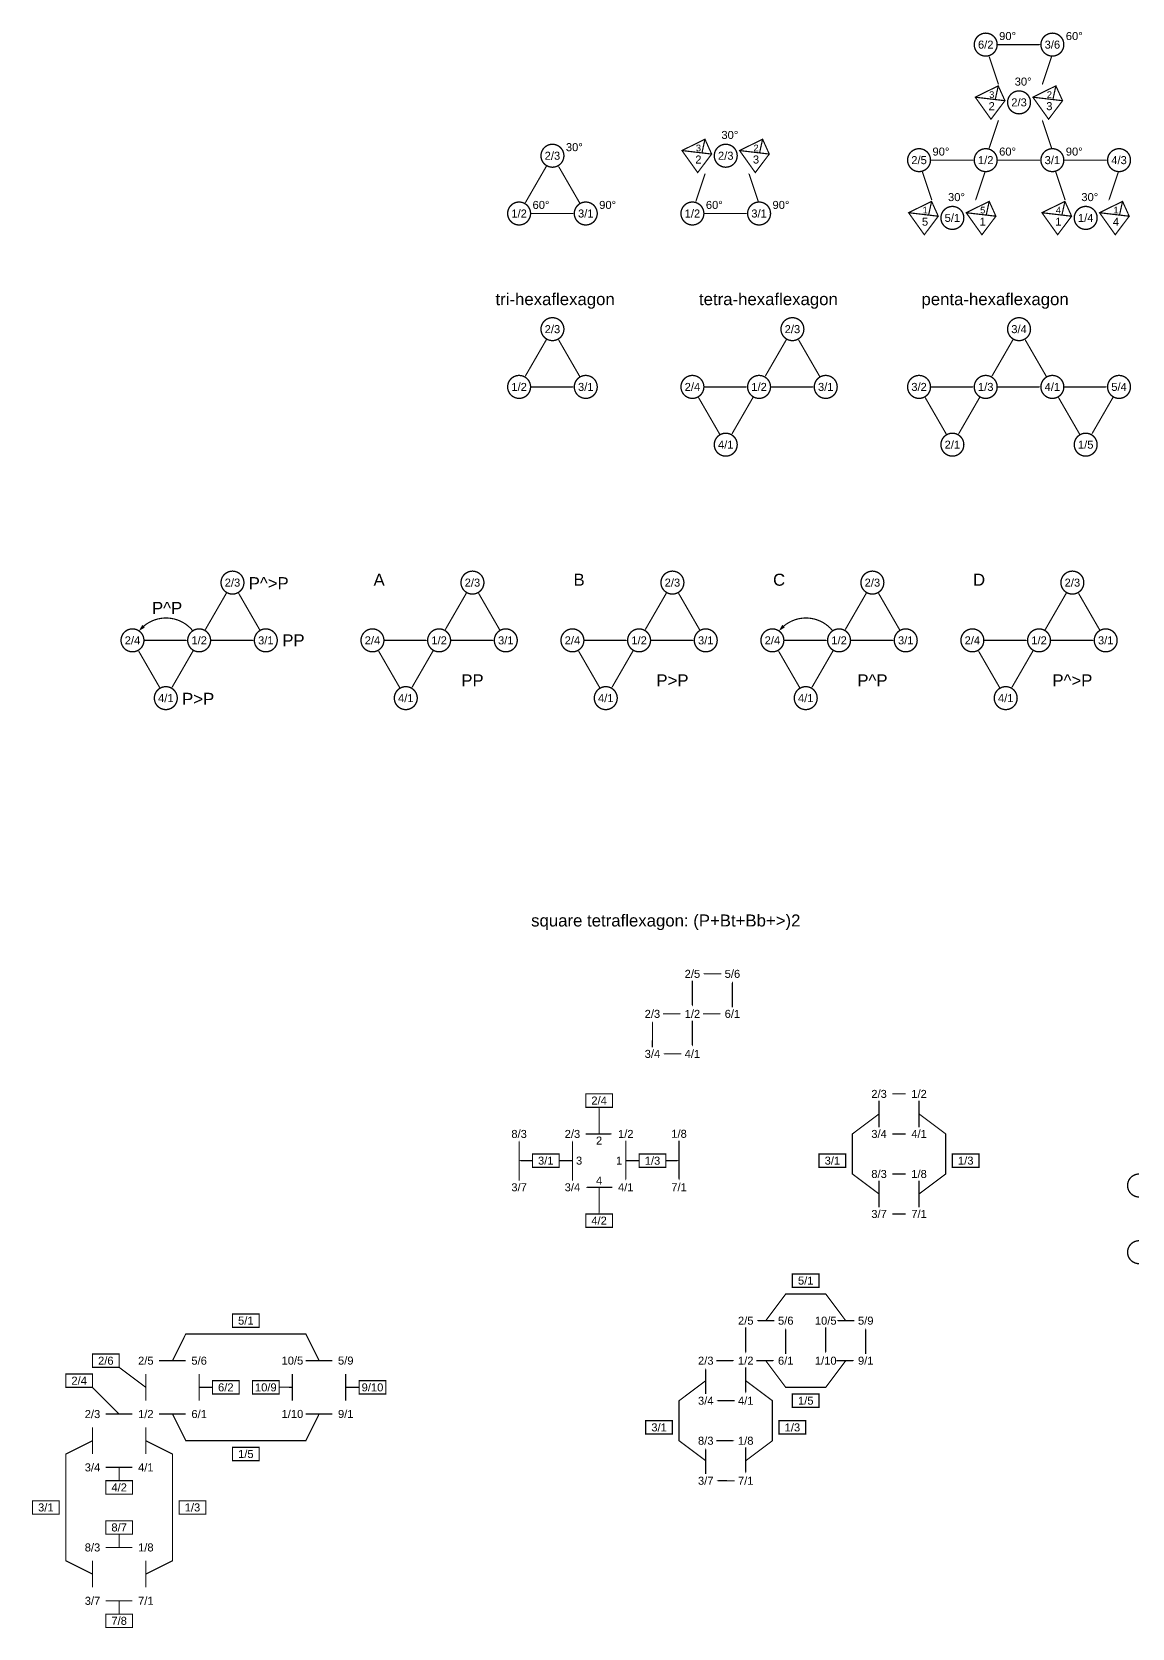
# Model space of a CAD drawing. Header units: inches. Extents: x -28 to 119, y -31 to 35.
# Drawn here: x -27.8 to 13.5, y -26 to 33.8 of the extents above; entities that cross this region are included whole.
import ezdxf
from ezdxf.enums import TextEntityAlignment as Align

# ---------------------------------------------------------------- set-up
doc = ezdxf.new("R2010")
doc.units = ezdxf.units.IN
doc.header["$LTSCALE"] = 0.5
doc.header["$MEASUREMENT"] = 0
doc.linetypes.add('DASHED', pattern=[0.75, 0.5, -0.25])
for name, color, linetype in [('fade', 253, 'Continuous'), ('flex box', 132, 'DASHED'), ('flex pinch', 7, 'Continuous'), ('states', 7, 'Continuous'), ('valley', 143, 'DASHED')]:
    doc.layers.add(name, color=color, linetype=linetype)
doc.styles.add('Arial', font='ARIAL.TTF')

msp = doc.modelspace()

# ---------------------------------------------------------------- linework, layer by layer
at = {"const_width": 0.050116}
for points in [[(8, 33.759809, 1), (8, 32.900445, 1)], [(10.5, 33.759809, 1), (10.5, 32.900445, 1)], [(9.25, 31.594746, 1), (9.25, 30.735382, 1)], [(-8.25, 29.594746, 1), (-8.25, 28.735382, 1)], [(-1.75, 29.594746, 1), (-1.75, 28.735382, 1)], [(5.5, 29.429682, 1), (5.5, 28.570318, 1)], [(8, 29.429682, 1), (8, 28.570318, 1)], [(10.5, 29.429682, 1), (10.5, 28.570318, 1)], [(13, 29.429682, 1), (13, 28.570318, 1)], [(-9.5, 27.429682, 1), (-9.5, 26.570318, 1)], [(-7, 27.429682, 1), (-7, 26.570318, 1)], [(-3, 27.429682, 1), (-3, 26.570318, 1)], [(-0.5, 27.429682, 1), (-0.5, 26.570318, 1)], [(6.75, 27.264618, 1), (6.75, 26.405254, 1)], [(11.75, 27.264618, 1), (11.75, 26.405254, 1)], [(-8.25, 23.094746, 1), (-8.25, 22.235382, 1)], [(0.75, 23.094746, 1), (0.75, 22.235382, 1)], [(9.25, 23.094746, 1), (9.25, 22.235382, 1)], [(-9.5, 20.929682, 1), (-9.5, 20.070318, 1)], [(-7, 20.929682, 1), (-7, 20.070318, 1)], [(-3, 20.929682, 1), (-3, 20.070318, 1)], [(-0.5, 20.929682, 1), (-0.5, 20.070318, 1)], [(2, 20.929682, 1), (2, 20.070318, 1)], [(5.5, 20.929682, 1), (5.5, 20.070318, 1)], [(8, 20.929682, 1), (8, 20.070318, 1)], [(10.5, 20.929682, 1), (10.5, 20.070318, 1)], [(13, 20.929682, 1), (13, 20.070318, 1)], [(-1.75, 18.764618, 1), (-1.75, 17.905254, 1)], [(6.75, 18.764618, 1), (6.75, 17.905254, 1)], [(11.75, 18.764618, 1), (11.75, 17.905254, 1)], [(-20.25, 13.594746, 1), (-20.25, 12.735382, 1)], [(11.25, 13.594746, 1), (11.25, 12.735382, 1)], [(-24, 11.429682, 1), (-24, 10.570318, 1)], [(-21.5, 11.429682, 1), (-21.5, 10.570318, 1)], [(-19, 11.429682, 1), (-19, 10.570318, 1)], [(-15, 11.429682, 1), (-15, 10.570318, 1)], [(-12.5, 11.429682, 1), (-12.5, 10.570318, 1)], [(-10, 11.429682, 1), (-10, 10.570318, 1)], [(-7.5, 11.429682, 1), (-7.5, 10.570318, 1)], [(-5, 11.429682, 1), (-5, 10.570318, 1)], [(0, 11.429682, 1), (0, 10.570318, 1)], [(2.5, 11.429682, 1), (2.5, 10.570318, 1)], [(7.5, 11.429682, 1), (7.5, 10.570318, 1)], [(10, 11.429682, 1), (10, 10.570318, 1)], [(-22.75, 9.264618, 1), (-22.75, 8.405254, 1)], [(-6.25, 9.264618, 1), (-6.25, 8.405254, 1)], [(13.749818, -9.003331, 1), (13.749818, -9.862695, 1)], [(13.750147, -11.503331, 1), (13.750147, -12.362695, 1)]]:
    msp.add_lwpolyline(points, format="xyb", close=True, dxfattribs=at)
at = {"const_width": 0.0441}
for points in [[(7.607829, 31.359291), (8.197258, 30.534028), (8.721195, 31.228306), (8.470142, 31.784989)], [(9.769069, 31.359291), (10.358498, 30.534028), (10.882435, 31.228306), (10.631382, 31.784989)], [(-3.392171, 29.359291), (-2.802742, 28.534028), (-2.278805, 29.228306), (-2.529858, 29.784989)], [(-1.230931, 29.359291), (-0.641502, 28.534028), (-0.117565, 29.228306), (-0.368618, 29.784989)], [(5.107829, 27.029164), (5.697258, 26.203901), (6.221195, 26.898179), (5.970142, 27.454862)], [(7.269069, 27.029164), (7.858498, 26.203901), (8.382435, 26.898179), (8.131382, 27.454862)], [(10.107829, 27.029164), (10.697258, 26.203901), (11.221195, 26.898179), (10.970142, 27.454862)], [(12.269069, 27.029164), (12.858498, 26.203901), (13.382435, 26.898179), (13.131382, 27.454862)], [(-7, -6), (-6, -6), (-6, -6.5), (-7, -6.5)], [(-9, -8.25), (-8, -8.25), (-8, -8.75), (-9, -8.75)], [(-4.998196, -8.253964), (-3.998196, -8.253964), (-3.998196, -8.753964), (-4.998196, -8.753964)], [(1.75, -8.25), (2.75, -8.25), (2.75, -8.75), (1.75, -8.75)], [(6.75, -8.25), (7.75, -8.25), (7.75, -8.75), (6.75, -8.75)], [(-7, -10.5), (-6, -10.5), (-6, -11), (-7, -11)], [(0.75054, -12.748017), (1.75054, -12.748017), (1.75054, -13.248017), (0.75054, -13.248017)], [(-20.24946, -14.248017), (-19.24946, -14.248017), (-19.24946, -14.748017), (-20.24946, -14.748017)], [(-25.5, -15.75), (-24.5, -15.75), (-24.5, -16.25), (-25.5, -16.25)], [(-26.5, -16.5), (-25.5, -16.5), (-25.5, -17), (-26.5, -17)], [(-21, -16.75), (-20, -16.75), (-20, -17.25), (-21, -17.25)], [(-19.5, -16.75), (-18.5, -16.75), (-18.5, -17.25), (-19.5, -17.25)], [(-15.5, -16.75), (-14.5, -16.75), (-14.5, -17.25), (-15.5, -17.25)], [(0.75054, -17.248017), (1.75054, -17.248017), (1.75054, -17.748017), (0.75054, -17.748017)], [(-4.75, -18.25), (-3.75, -18.25), (-3.75, -18.75), (-4.75, -18.75)], [(0.25, -18.25), (1.25, -18.25), (1.25, -18.75), (0.25, -18.75)], [(-20.24946, -19.248017), (-19.24946, -19.248017), (-19.24946, -19.748017), (-20.24946, -19.748017)], [(-25, -20.5), (-24, -20.5), (-24, -21), (-25, -21)], [(-27.75, -21.25), (-26.75, -21.25), (-26.75, -21.75), (-27.75, -21.75)], [(-22.25, -21.25), (-21.25, -21.25), (-21.25, -21.75), (-22.25, -21.75)], [(-25, -22), (-24, -22), (-24, -22.5), (-25, -22.5)], [(-25, -25.5), (-24, -25.5), (-24, -26), (-25, -26)]]:
    msp.add_lwpolyline(points, close=True, dxfattribs=at)
for points in [[(7.607829, 31.359291), (8.721195, 31.228306)], [(9.769069, 31.359291), (10.882435, 31.228306)], [(-3.392171, 29.359291), (-2.278805, 29.228306)], [(-1.230931, 29.359291), (-0.117565, 29.228306)], [(5.107829, 27.029164), (6.221195, 26.898179)], [(7.269069, 27.029164), (8.382435, 26.898179)], [(10.107829, 27.029164), (11.221195, 26.898179)], [(12.269069, 27.029164), (13.382435, 26.898179)]]:
    msp.add_lwpolyline(points, dxfattribs=at)
at = {"layer": 'fade', "const_width": 0.050116}
for points in [[(-11.25, 13.594746, 1), (-11.25, 12.735382, 1)], [(-3.75, 13.594746, 1), (-3.75, 12.735382, 1)], [(3.75, 13.594746, 1), (3.75, 12.735382, 1)], [(-2.5, 11.429682, 1), (-2.5, 10.570318, 1)], [(5, 11.429682, 1), (5, 10.570318, 1)], [(12.5, 11.429682, 1), (12.5, 10.570318, 1)], [(-13.75, 9.264618, 1), (-13.75, 8.405254, 1)], [(1.25, 9.264618, 1), (1.25, 8.405254, 1)], [(8.75, 9.264618, 1), (8.75, 8.405254, 1)]]:
    msp.add_lwpolyline(points, format="xyb", close=True, dxfattribs=at)
at = {"layer": 'fade'}
for points in [[(-20.035159, 12.792948, 0, 0.2, 0), (-19.885159, 12.53314, 0.0441, 0.0441, 0), (-19.214841, 11.372116, 0.04413, 0.04413, 0)], [(-12.285159, 11.372116, 0, 0.2, 0), (-12.135159, 11.631923, 0.0441, 0.0441, 0), (-11.464841, 12.792948, 0.04413, 0.04413, 0)], [(-11.035159, 12.792948, 0, 0.2, 0), (-10.885159, 12.53314, 0.0441, 0.0441, 0), (-10.214841, 11.372116, 0.04413, 0.04413, 0)], [(-4.785159, 11.372116, 0, 0.2, 0), (-4.635159, 11.631923, 0.0441, 0.0441, 0), (-3.964841, 12.792948, 0.04413, 0.04413, 0)], [(-3.535159, 12.792948, 0, 0.2, 0), (-3.385159, 12.53314, 0.0441, 0.0441, 0), (-2.714841, 11.372116, 0.04413, 0.04413, 0)], [(2.714841, 11.372116, 0, 0.2, 0), (2.864841, 11.631923, 0.0441, 0.0441, 0), (3.535159, 12.792948, 0.04413, 0.04413, 0)], [(3.964841, 12.792948, 0, 0.2, 0), (4.114841, 12.53314, 0.0441, 0.0441, 0), (4.785159, 11.372116, 0.04413, 0.04413, 0)], [(10.214841, 11.372116, 0, 0.2, 0), (10.364841, 11.631923, 0.0441, 0.0441, 0), (11.035159, 12.792948, 0.04413, 0.04413, 0)], [(11.464841, 12.792948, 0, 0.2, 0), (11.614841, 12.53314, 0.0441, 0.0441, 0), (12.285159, 11.372116, 0.04413, 0.04413, 0)], [(-2.929682, 11, 0, 0.2, 0), (-3.229682, 11, 0.0441, 0.0441, 0), (-4.570318, 11, 0.04413, 0.04413, 0)], [(4.570318, 11, 0, 0.2, 0), (4.270318, 11, 0.0441, 0.0441, 0), (2.929682, 11, 0.04413, 0.04413, 0)], [(12.070318, 11, 0, 0.2, 0), (11.770318, 11, 0.0441, 0.0441, 0), (10.429682, 11, 0.04413, 0.04413, 0)], [(-23.785159, 10.627884, 0, 0.2, 0), (-23.635159, 10.368077, 0.0441, 0.0441, 0), (-22.964841, 9.207052, 0.04413, 0.04413, 0)], [(-14.785159, 10.627884, 0, 0.2, 0), (-14.635159, 10.368077, 0.0441, 0.0441, 0), (-13.964841, 9.207052, 0.04413, 0.04413, 0)], [(-13.535159, 9.207052, 0, 0.2, 0), (-13.385159, 9.46686, 0.0441, 0.0441, 0), (-12.714841, 10.627884, 0.04413, 0.04413, 0)], [(-7.285159, 10.627884, 0, 0.2, 0), (-7.135159, 10.368077, 0.0441, 0.0441, 0), (-6.464841, 9.207052, 0.04413, 0.04413, 0)], [(0.214841, 10.627884, 0, 0.2, 0), (0.364841, 10.368077, 0.0441, 0.0441, 0), (1.035159, 9.207052, 0.04413, 0.04413, 0)], [(1.464841, 9.207052, 0, 0.2, 0), (1.614841, 9.46686, 0.0441, 0.0441, 0), (2.285159, 10.627884, 0.04413, 0.04413, 0)], [(7.714841, 10.627884, 0, 0.2, 0), (7.864841, 10.368077, 0.0441, 0.0441, 0), (8.535159, 9.207052, 0.04413, 0.04413, 0)], [(8.964841, 9.207052, 0, 0.2, 0), (9.114841, 9.46686, 0.0441, 0.0441, 0), (9.785159, 10.627884, 0.04413, 0.04413, 0)]]:
    msp.add_lwpolyline(points, format="xyseb", dxfattribs=at)
at = {"layer": 'flex box'}
for points in [[(-6.5, -6.5, 0, 0.2, 0), (-6.5, -6.8, 0.0441, 0.0441, 0), (-6.5, -7.5, 0.04413, 0.04413, 0)], [(-9.5, -8.5, 0, 0.2, 0), (-9.2, -8.5, 0.0441, 0.0441, 0), (-9, -8.5, 0.04413, 0.04413, 0)], [(-3.5, -8.5, 0, 0.2, 0), (-3.8, -8.5, 0.0441, 0.0441, 0), (-4, -8.5, 0.04413, 0.04413, 0)], [(-6.5, -10.5, 0, 0.2, 0), (-6.5, -10.2, 0.0441, 0.0441, 0), (-6.5, -9.5, 0.04413, 0.04413, 0)]]:
    msp.add_lwpolyline(points, format="xyseb", dxfattribs=at)
for points, const_width in [([(4, -6.75), (3, -7.5), (3, -9), (4, -9.75)], 0.0441), ([(5.5, -6.75), (6.5, -7.5), (6.5, -9), (5.5, -9.75)], 0.0441), ([(-8, -8.5), (-7.499098, -8.501982)], 0.04413), ([(-5.5, -8.5), (-4.9982, -8.5)], 0.04413), ([(-0.25, -14.5), (0.5, -13.5), (2, -13.5), (2.75, -14.5)], 0.0441), ([(-22.501442, -16.000001), (-22.002163, -14.99964), (-17.502524, -14.996397), (-17.001804, -15.996036)], 0.0441), ([(-0.25, -16), (0.5, -17), (2, -17), (2.75, -16)], 0.0441), ([(-24.5, -16.25), (-23.5, -17)], 0.04413), ([(-2.5, -16.75), (-3.5, -17.5), (-3.5, -19), (-2.5, -19.75)], 0.0441), ([(-1, -16.75), (0, -17.5), (0, -19), (-1, -19.75)], 0.0441), ([(-25.5, -17), (-24.5, -18)], 0.04413), ([(-21.501804, -16.996036), (-21, -17)], 0.04413), ([(-18.503607, -16.992072), (-18.001804, -16.996036)], 0.04413), ([(-16.001804, -16.996036), (-15.5, -17)], 0.04413), ([(-22.5, -18), (-21.999279, -18.999639), (-17.499641, -18.996396), (-17.000362, -17.996035)], 0.0441), ([(-25.5, -19), (-26.5, -19.5), (-26.5, -23.5), (-25.5, -24)], 0.0441), ([(-23.5, -19), (-22.5, -19.5), (-22.5, -23.5), (-23.5, -24)], 0.0441), ([(-24.500361, -20), (-24.5, -20.5)], 0.04413), ([(-24.5, -22.5), (-24.499639, -23)], 0.04413), ([(-24.500361, -25), (-24.5, -25.5)], 0.04413)]:
    msp.add_lwpolyline(points, dxfattribs=dict(at, const_width=const_width))
at = {"layer": 'flex pinch'}
for points in [[(8.116477, 32.9193, 0, 0.2, 0), (8.211345, 32.634695, 0.0441, 0.0441, 0), (8.477177, 31.837198, 0.04413, 0.04413, 0)], [(10.070318, 33.330127, 0, 0.2, 0), (9.770318, 33.330127, 0.0441, 0.0441, 0), (8.429682, 33.330127, 0.04413, 0.04413, 0)], [(10.115746, 31.815063, 0, 0.2, 0), (10.210615, 32.099668, 0.0441, 0.0441, 0), (10.476447, 32.897165, 0.04413, 0.04413, 0)], [(8.116477, 29.410828, 0, 0.2, 0), (8.211345, 29.695433, 0.0441, 0.0441, 0), (8.477177, 30.49293, 0.04413, 0.04413, 0)], [(10.115746, 30.515065, 0, 0.2, 0), (10.210615, 30.23046, 0.0441, 0.0441, 0), (10.476447, 29.432963, 0.04413, 0.04413, 0)], [(-9.285159, 27.372116, 0, 0.2, 0), (-9.135159, 27.631923, 0.0441, 0.0441, 0), (-8.464841, 28.792948, 0.04413, 0.04413, 0)], [(-8.035159, 28.792948, 0, 0.2, 0), (-7.885159, 28.53314, 0.0441, 0.0441, 0), (-7.214841, 27.372116, 0.04413, 0.04413, 0)], [(7.570318, 29, 0, 0.2, 0), (7.270318, 29, 0.0441, 0.0441, 0), (5.929682, 29, 0.04413, 0.04413, 0)], [(10.070318, 29, 0, 0.2, 0), (9.770318, 29, 0.0441, 0.0441, 0), (8.429682, 29, 0.04413, 0.04413, 0)], [(12.570318, 29, 0, 0.2, 0), (12.270318, 29, 0.0441, 0.0441, 0), (10.929682, 29, 0.04413, 0.04413, 0)], [(-2.883523, 27.410828, 0, 0.2, 0), (-2.788655, 27.695433, 0.0441, 0.0441, 0), (-2.522823, 28.49293, 0.04413, 0.04413, 0)], [(-0.884254, 28.515065, 0, 0.2, 0), (-0.789385, 28.23046, 0.0441, 0.0441, 0), (-0.523553, 27.432963, 0.04413, 0.04413, 0)], [(5.616477, 28.589173, 0, 0.2, 0), (5.711345, 28.304568, 0.0441, 0.0441, 0), (5.977177, 27.507071, 0.04413, 0.04413, 0)], [(7.615746, 27.484936, 0, 0.2, 0), (7.710615, 27.769541, 0.0441, 0.0441, 0), (7.976447, 28.567038, 0.04413, 0.04413, 0)], [(10.616477, 28.589173, 0, 0.2, 0), (10.711345, 28.304568, 0.0441, 0.0441, 0), (10.977177, 27.507071, 0.04413, 0.04413, 0)], [(12.615746, 27.484936, 0, 0.2, 0), (12.710615, 27.769541, 0.0441, 0.0441, 0), (12.976447, 28.567038, 0.04413, 0.04413, 0)], [(-7.429682, 27, 0, 0.2, 0), (-7.729682, 27, 0.0441, 0.0441, 0), (-9.070318, 27, 0.04413, 0.04413, 0)], [(-0.929682, 27, 0, 0.2, 0), (-1.229682, 27, 0.0441, 0.0441, 0), (-2.570318, 27, 0.04413, 0.04413, 0)], [(-9.285159, 20.872116, 0, 0.2, 0), (-9.135159, 21.131923, 0.0441, 0.0441, 0), (-8.464841, 22.292948, 0.04413, 0.04413, 0)], [(-8.035159, 22.292948, 0, 0.2, 0), (-7.885159, 22.03314, 0.0441, 0.0441, 0), (-7.214841, 20.872116, 0.04413, 0.04413, 0)], [(-0.285159, 20.872116, 0, 0.2, 0), (-0.135159, 21.131923, 0.0441, 0.0441, 0), (0.535159, 22.292948, 0.04413, 0.04413, 0)], [(0.964841, 22.292948, 0, 0.2, 0), (1.114841, 22.03314, 0.0441, 0.0441, 0), (1.785159, 20.872116, 0.04413, 0.04413, 0)], [(8.214841, 20.872116, 0, 0.2, 0), (8.364841, 21.131923, 0.0441, 0.0441, 0), (9.035159, 22.292948, 0.04413, 0.04413, 0)], [(9.464841, 22.292948, 0, 0.2, 0), (9.614841, 22.03314, 0.0441, 0.0441, 0), (10.285159, 20.872116, 0.04413, 0.04413, 0)], [(-7.429682, 20.5, 0, 0.2, 0), (-7.729682, 20.5, 0.0441, 0.0441, 0), (-9.070318, 20.5, 0.04413, 0.04413, 0)], [(-0.929682, 20.5, 0, 0.2, 0), (-1.229682, 20.5, 0.0441, 0.0441, 0), (-2.570318, 20.5, 0.04413, 0.04413, 0)], [(1.570318, 20.5, 0, 0.2, 0), (1.270318, 20.5, 0.0441, 0.0441, 0), (-0.070318, 20.5, 0.04413, 0.04413, 0)], [(7.570318, 20.5, 0, 0.2, 0), (7.270318, 20.5, 0.0441, 0.0441, 0), (5.929682, 20.5, 0.04413, 0.04413, 0)], [(10.070318, 20.5, 0, 0.2, 0), (9.770318, 20.5, 0.0441, 0.0441, 0), (8.429682, 20.5, 0.04413, 0.04413, 0)], [(12.570318, 20.5, 0, 0.2, 0), (12.270318, 20.5, 0.0441, 0.0441, 0), (10.929682, 20.5, 0.04413, 0.04413, 0)], [(-2.785159, 20.127884, 0, 0.2, 0), (-2.635159, 19.868077, 0.0441, 0.0441, 0), (-1.964841, 18.707052, 0.04413, 0.04413, 0)], [(-1.535159, 18.707052, 0, 0.2, 0), (-1.385159, 18.96686, 0.0441, 0.0441, 0), (-0.714841, 20.127884, 0.04413, 0.04413, 0)], [(5.714841, 20.127884, 0, 0.2, 0), (5.864841, 19.868077, 0.0441, 0.0441, 0), (6.535159, 18.707052, 0.04413, 0.04413, 0)], [(6.964841, 18.707052, 0, 0.2, 0), (7.114841, 18.96686, 0.0441, 0.0441, 0), (7.785159, 20.127884, 0.04413, 0.04413, 0)], [(10.714841, 20.127884, 0, 0.2, 0), (10.864841, 19.868077, 0.0441, 0.0441, 0), (11.535159, 18.707052, 0.04413, 0.04413, 0)], [(11.964841, 18.707052, 0, 0.2, 0), (12.114841, 18.96686, 0.0441, 0.0441, 0), (12.785159, 20.127884, 0.04413, 0.04413, 0)], [(-21.285159, 11.372116, 0, 0.2, 0), (-21.135159, 11.631923, 0.0441, 0.0441, 0), (-20.464841, 12.792948, 0.04413, 0.04413, 0)], [(11.035159, 12.792948, 0, 0.2, 0), (10.885159, 12.533141, 0.0441, 0.0441, 0), (10.214841, 11.372116, 0.04413, 0.04413, 0)], [(-21.736964, 11.3572, 0.0441, 0.0441, 0.422785), (-23.581696, 11.529375, 0.14, 0.01, 0.020013), (-23.741573, 11.369499, 0.0441, 0.0441, 0)], [(2.263036, 11.3572, 0.0441, 0.0441, 0.422785), (0.418304, 11.529375, 0.14, 0.01, 0.020013), (0.258427, 11.369499, 0.0441, 0.0441, 0)], [(-21.929682, 11, 0, 0.2, 0), (-22.229682, 11, 0.0441, 0.0441, 0), (-23.570318, 11, 0.04413, 0.04413, 0)], [(-19.429682, 11, 0, 0.2, 0), (-19.729682, 11, 0.0441, 0.0441, 0), (-21.070318, 11, 0.04413, 0.04413, 0)], [(-12.929682, 11, 0, 0.2, 0), (-13.229682, 11, 0.0441, 0.0441, 0), (-14.570318, 11, 0.04413, 0.04413, 0)], [(-10.429682, 11, 0, 0.2, 0), (-10.729682, 11, 0.0441, 0.0441, 0), (-12.070318, 11, 0.04413, 0.04413, 0)], [(-5.429682, 11, 0, 0.2, 0), (-5.729682, 11, 0.0441, 0.0441, 0), (-7.070318, 11, 0.04413, 0.04413, 0)], [(2.070318, 11, 0, 0.2, 0), (1.770318, 11, 0.0441, 0.0441, 0), (0.429682, 11, 0.04413, 0.04413, 0)], [(9.570318, 11, 0, 0.2, 0), (9.270318, 11, 0.0441, 0.0441, 0), (7.929682, 11, 0.04413, 0.04413, 0)], [(-22.535159, 9.207052, 0, 0.2, 0), (-22.385159, 9.46686, 0.0441, 0.0441, 0), (-21.714841, 10.627884, 0.04413, 0.04413, 0)], [(-6.035159, 9.207052, 0, 0.2, 0), (-5.885159, 9.46686, 0.0441, 0.0441, 0), (-5.214841, 10.627884, 0.04413, 0.04413, 0)], [(-3.0001, -2.728412, 0, 0.2, 0), (-3.0001, -2.428412, 0.0441, 0.0441, 0), (-3, -1.75, 0.04413, 0.04413, 0)], [(-2.6, -1.499929, 0, 0.2, 0), (-2.3, -1.499992, 0.0441, 0.0441, 0), (-1.921588, -1.500171, 0.04413, 0.04413, 0)], [(-1.4999, -1.771588, 0, 0.2, 0), (-1.4999, -2.071588, 0.0441, 0.0441, 0), (-1.5, -2.75, 0.04413, 0.04413, 0)], [(-3.421588, -3.0001, 0, 0.2, 0), (-3.721588, -3.0001, 0.0441, 0.0441, 0), (-4.1, -3, 0.04413, 0.04413, 0)], [(-1.921588, -3.0001, 0, 0.2, 0), (-2.221588, -3.0001, 0.0441, 0.0441, 0), (-2.6, -3, 0.04413, 0.04413, 0)], [(-4.4999, -3.271588, 0, 0.2, 0), (-4.4999, -3.571588, 0.0441, 0.0441, 0), (-4.5, -4.25, 0.04413, 0.04413, 0)], [(-3.0001, -4.228412, 0, 0.2, 0), (-3.0001, -3.928412, 0.0441, 0.0441, 0), (-3, -3.25, 0.04413, 0.04413, 0)], [(-4.1, -4.499929, 0, 0.2, 0), (-3.8, -4.499992, 0.0441, 0.0441, 0), (-3.421588, -4.500171, 0.04413, 0.04413, 0)], [(-9.5, -7.75, 0, 0.2, 0), (-9.5, -8.05, 0.0441, 0.0441, 0), (-9.5, -9.246, 0.04413, 0.04413, 0)], [(-7.5, -7.75, 0, 0.2, 0), (-7.5, -8.05, 0.0441, 0.0441, 0), (-7.5, -9.246, 0.04413, 0.04413, 0)], [(-6, -7.5, 0, 0.2, 0), (-6.3, -7.5, 0.0441, 0.0441, 0), (-7, -7.5, 0.04413, 0.04413, 0)], [(-5.5, -9.246, 0, 0.2, 0), (-5.5, -8.946, 0.0441, 0.0441, 0), (-5.5, -7.75, 0.04413, 0.04413, 0)], [(-3.5, -9.246, 0, 0.2, 0), (-3.5, -8.946, 0.0441, 0.0441, 0), (-3.5, -7.75, 0.04413, 0.04413, 0)], [(-7, -9.5, 0, 0.2, 0), (-6.7, -9.5, 0.0441, 0.0441, 0), (-6, -9.5, 0.04413, 0.04413, 0)], [(-1.0001, -15.728412, 0, 0.2, 0), (-1.0001, -15.428412, 0.0441, 0.0441, 0), (-1, -14.75, 0.04413, 0.04413, 0)], [(-0.6, -14.499929, 0, 0.2, 0), (-0.3, -14.499992, 0.0441, 0.0441, 0), (0.078412, -14.500171, 0.04413, 0.04413, 0)], [(0.5001, -14.771588, 0, 0.2, 0), (0.5001, -15.071588, 0.0441, 0.0441, 0), (0.5, -15.75, 0.04413, 0.04413, 0)], [(1.9999, -15.728412, 0, 0.2, 0), (1.9999, -15.428412, 0.0441, 0.0441, 0), (2, -14.75, 0.04413, 0.04413, 0)], [(2.4, -14.499929, 0, 0.2, 0), (2.7, -14.499992, 0.0441, 0.0441, 0), (3.078412, -14.500171, 0.04413, 0.04413, 0)], [(3.5001, -14.771588, 0, 0.2, 0), (3.5001, -15.071588, 0.0441, 0.0441, 0), (3.5, -15.75, 0.04413, 0.04413, 0)], [(-1.421588, -16.0001, 0, 0.2, 0), (-1.721588, -16.0001, 0.0441, 0.0441, 0), (-2.1, -16, 0.04413, 0.04413, 0)], [(-1.0001, -17.228412, 0, 0.2, 0), (-1.0001, -16.928412, 0.0441, 0.0441, 0), (-1, -16.25, 0.04413, 0.04413, 0)], [(0.078412, -16.0001, 0, 0.2, 0), (-0.221588, -16.0001, 0.0441, 0.0441, 0), (-0.6, -16, 0.04413, 0.04413, 0)], [(3.078412, -16.0001, 0, 0.2, 0), (2.778412, -16.0001, 0.0441, 0.0441, 0), (2.4, -16, 0.04413, 0.04413, 0)], [(-2.4999, -16.271588, 0, 0.2, 0), (-2.4999, -16.571588, 0.0441, 0.0441, 0), (-2.5, -17.25, 0.04413, 0.04413, 0)], [(-2.1, -17.5, 0, 0.2, 0), (-1.8, -17.499992, 0.0441, 0.0441, 0), (-1.4216, -17.5, 0.04413, 0.04413, 0)], [(-1.421588, -19.0001, 0, 0.2, 0), (-1.721588, -19.0001, 0.0441, 0.0441, 0), (-2.1, -19, 0.04413, 0.04413, 0)], [(-2.4999, -19.271588, 0, 0.2, 0), (-2.4999, -19.571588, 0.0441, 0.0441, 0), (-2.5, -20.25, 0.04413, 0.04413, 0)], [(-1.0001, -20.228412, 0, 0.2, 0), (-1.0001, -19.928412, 0.0441, 0.0441, 0), (-1, -19.25, 0.04413, 0.04413, 0)], [(-2.1, -20.499929, 0, 0.2, 0), (-1.8, -20.499992, 0.0441, 0.0441, 0), (-1.421588, -20.500171, 0.04413, 0.04413, 0)]]:
    msp.add_lwpolyline(points, format="xyseb", dxfattribs=at)
at = {"layer": 'flex pinch', "const_width": 0.04413}
for points in [[(4.5, -6), (5, -6)], [(4, -6.25), (4, -7.25)], [(5.5, -6.25), (5.5, -7.25)], [(4.5, -7.5), (5, -7.5)], [(4, -9.25), (4, -10.25)], [(4.5, -9), (5, -9)], [(5.5, -9.25), (5.5, -10.25)], [(4.5, -10.5), (5, -10.5)], [(-23, -16), (-22, -16)], [(-17.501804, -15.996036), (-16.501804, -15.996036)], [(-23.5, -16.5), (-23.5, -17.5)], [(-21.5, -16.5), (-21.5, -17.5)], [(-18.001804, -16.496036), (-18.001804, -17.496036)], [(-16.001804, -16.496036), (-16.001804, -17.496036)], [(-25.5, -18.5), (-25.5, -19.5)], [(-25, -18), (-24, -18)], [(-23.5, -18.5), (-23.5, -19.5)], [(-23, -18), (-22, -18)], [(-17.501804, -17.996036), (-16.501804, -17.996036)], [(-25, -20), (-24, -20)], [(-24.999639, -23), (-23.999639, -23)], [(-25.499639, -23.5), (-25.499639, -24.5)], [(-23.499639, -23.5), (-23.499639, -24.5)], [(-24.999639, -25), (-23.999639, -25)]]:
    msp.add_lwpolyline(points, dxfattribs=at)
at = {"layer": 'valley', "const_width": 0.0441}
for points in [[(8.470142, 31.784989), (8.358027, 31.271032)], [(10.631382, 31.784989), (10.519267, 31.271032)], [(-2.529858, 29.784989), (-2.641973, 29.271032)], [(-0.368618, 29.784989), (-0.480733, 29.271032)], [(5.970142, 27.454862), (5.858027, 26.940905)], [(8.131382, 27.454862), (8.019267, 26.940905)], [(10.970142, 27.454862), (10.858027, 26.940905)], [(13.131382, 27.454862), (13.019267, 26.940905)]]:
    msp.add_lwpolyline(points, dxfattribs=at)

# ---------------------------------------------------------------- texts
at = {"style": 'Arial'}
for s, p in [('90°', (8.503813, 33.501511)), ('60°', (11.003813, 33.501511)), ('30°', (-7.746187, 29.336447)), ('90°', (6.003813, 29.171383)), ('60°', (8.503813, 29.171383)), ('90°', (11.003813, 29.171383)), ('60°', (-8.996187, 27.171383)), ('90°', (-6.496187, 27.171383)), ('60°', (-2.496187, 27.171383)), ('90°', (0.003813, 27.171383))]:
    msp.add_text(s, height=0.3, dxfattribs=at).set_placement(p)
at = {"layer": 'fade', "style": 'Arial'}
for s, p in [('2/3', (-11.249685, 13.165064)), ('2/3', (-3.749685, 13.165064)), ('2/3', (3.750315, 13.165064)), ('3/1', (-2.499685, 11)), ('3/1', (5.000315, 11)), ('3/1', (12.500315, 11)), ('4/1', (-13.749685, 8.834936)), ('4/1', (1.250315, 8.834936)), ('4/1', (8.750315, 8.834936))]:
    msp.add_text(s, height=0.3, dxfattribs=at).set_placement(p, align=Align.MIDDLE_CENTER)
at = {"layer": 'states', "style": 'Arial'}
for s, height, p in [('6/2', 0.3, (8.000315, 33.330127)), ('3/6', 0.3, (10.500021, 33.330127)), ('30°', 0.3, (9.403396, 31.944857)), ('2', 0.3, (8.224101, 31.023164)), ('3', 0.25, (8.226371, 31.456609)), ('2/3', 0.3, (9.250239, 31.165064)), ('3', 0.3, (10.385341, 31.023164)), ('2', 0.25, (10.387611, 31.456609)), ('30°', 0.3, (-1.596604, 29.944858)), ('2/3', 0.3, (-8.249742, 29.165064)), ('3', 0.25, (-2.773629, 29.456609)), ('2/3', 0.3, (-1.749742, 29.165064)), ('2', 0.25, (-0.612389, 29.456609)), ('2', 0.3, (-2.775899, 29.023164)), ('3', 0.3, (-0.614659, 29.023164)), ('2/5', 0.3, (5.500032, 29)), ('1/2', 0.3, (8.000239, 29)), ('3/1', 0.3, (10.500239, 29)), ('4/3', 0.3, (13.000239, 29)), ('30°', 0.3, (6.903396, 27.61473)), ('30°', 0.3, (11.903396, 27.61473)), ('1/2', 0.3, (-9.499742, 27)), ('3/1', 0.3, (-6.999742, 27)), ('1/2', 0.3, (-2.999742, 27)), ('3/1', 0.3, (-0.499742, 27)), ('1', 0.25, (5.726371, 27.126482)), ('5/1', 0.3, (6.750239, 26.834936)), ('5', 0.25, (7.887611, 27.126482)), ('4', 0.25, (10.726371, 27.126482)), ('1/4', 0.3, (11.750315, 26.834936)), ('1', 0.25, (12.887611, 27.126482)), ('5', 0.3, (5.724101, 26.693037)), ('1', 0.3, (7.885341, 26.693037)), ('1', 0.3, (10.724101, 26.693037)), ('4', 0.3, (12.885341, 26.693037)), ('tri-hexaflexagon', 0.45, (-8.149178, 23.789462)), ('tetra-hexaflexagon', 0.45, (-0.149909, 23.789462)), ('penta-hexaflexagon', 0.45, (8.35132, 23.789462)), ('2/3', 0.3, (-8.249742, 22.665064)), ('2/3', 0.3, (0.750315, 22.665064)), ('3/4', 0.3, (9.249851, 22.665064)), ('1/2', 0.3, (-9.499742, 20.5)), ('3/1', 0.3, (-6.999742, 20.5)), ('2/4', 0.3, (-2.999685, 20.5)), ('1/2', 0.3, (-0.499792, 20.5)), ('3/1', 0.3, (2.000315, 20.5)), ('3/2', 0.3, (5.499851, 20.5)), ('1/3', 0.3, (7.999851, 20.5)), ('4/1', 0.3, (10.499851, 20.5)), ('5/4', 0.3, (12.999851, 20.5)), ('4/1', 0.3, (-1.749685, 18.334936)), ('2/1', 0.3, (6.749851, 18.334936)), ('1/5', 0.3, (11.749851, 18.334936)), ('2/3', 0.3, (-20.249685, 13.165064)), ('P^ >P', 0.45, (-18.89161, 13.143967)), ('A', 0.45, (-14.749174, 13.273511)), ('B', 0.45, (-7.249174, 13.273511)), ('C', 0.45, (0.250826, 13.273511)), ('D', 0.45, (7.750826, 13.273511)), ('2/3', 0.3, (11.250315, 13.165064)), ('P^ P', 0.45, (-22.701725, 12.215173)), ('2/4', 0.3, (-23.999685, 11)), ('1/2', 0.3, (-21.499792, 11)), ('3/1', 0.3, (-18.999685, 11)), ('PP', 0.45, (-17.962816, 11)), ('2/4', 0.3, (-14.999685, 11)), ('1/2', 0.3, (-12.499792, 11)), ('3/1', 0.3, (-9.999685, 11)), ('2/4', 0.3, (-7.499685, 11)), ('1/2', 0.3, (-4.999792, 11)), ('2/4', 0.3, (0.000315, 11)), ('1/2', 0.3, (2.500208, 11)), ('2/4', 0.3, (7.500315, 11)), ('1/2', 0.3, (10.000208, 11)), ('PP', 0.45, (-11.249174, 9.5)), ('P>P', 0.45, (-3.749196, 9.5)), ('P^ P', 0.45, (3.750804, 9.5)), ('P^ >P', 0.45, (11.250804, 9.5)), ('4/1', 0.3, (-22.749685, 8.834936)), ('P>P', 0.45, (-21.535577, 8.808562)), ('4/1', 0.3, (-6.249685, 8.834936)), ('square tetraflexagon: (P+Bt+Bb+>)2', 0.45, (-3.999276, 0.5)), ('2/5', 0.3, (-3.000052, -1.5)), ('5/6', 0.3, (-1.500052, -1.5)), ('2/3', 0.3, (-4.5, -3)), ('1/2', 0.3, (-3, -3)), ('6/1', 0.3, (-1.5, -3)), ('3/4', 0.3, (-4.5, -4.5)), ('4/1', 0.3, (-3.000418, -4.5)), ('2/3', 0.3, (4, -6)), ('1/2', 0.3, (5.499582, -6)), ('2/4', 0.3, (-6.49968, -6.25)), ('8/3', 0.3, (-9.500041, -7.5)), ('2/3', 0.3, (-7.5, -7.5)), ('2', 0.3, (-6.5, -7.75)), ('1/2', 0.3, (-5.500041, -7.5)), ('1/8', 0.3, (-3.501844, -7.496036)), ('3/4', 0.3, (4, -7.5)), ('4/1', 0.3, (5.5, -7.5)), ('3/1', 0.3, (-8.49968, -8.5)), ('3', 0.3, (-7.25, -8.5)), ('1', 0.3, (-5.75, -8.5)), ('1/3', 0.3, (-4.497877, -8.503964)), ('3/1', 0.3, (2.25, -8.5)), ('1/3', 0.3, (7.25, -8.5)), ('8/3', 0.3, (3.999582, -9)), ('1/8', 0.3, (5.499582, -9)), ('3/7', 0.3, (-9.500041, -9.5)), ('3/4', 0.3, (-7.500041, -9.5)), ('4', 0.3, (-6.5, -9.25)), ('4/1', 0.3, (-5.500041, -9.5)), ('7/1', 0.3, (-3.501844, -9.496036)), ('4/2', 0.3, (-6.5, -10.75)), ('3/7', 0.3, (3.999582, -10.5)), ('7/1', 0.3, (5.499582, -10.5)), ('5/1', 0.3, (1.25086, -12.998017)), ('5/1', 0.3, (-19.74914, -14.498017)), ('2/5', 0.3, (-1.000052, -14.5)), ('5/6', 0.3, (0.499948, -14.5)), ('10/5', 0.3, (1.999582, -14.5)), ('5/9', 0.3, (3.499582, -14.5)), ('2/6', 0.3, (-25, -16)), ('2/5', 0.3, (-23.500041, -16)), ('5/6', 0.3, (-21.500041, -16)), ('10/5', 0.3, (-18.002457, -15.996036)), ('5/9', 0.3, (-16.001844, -15.996036)), ('2/3', 0.3, (-2.5, -16)), ('1/2', 0.3, (-1.000418, -16)), ('6/1', 0.3, (0.499582, -16)), ('1/10', 0.3, (1.999582, -16)), ('9/1', 0.3, (3.499582, -16)), ('2/4', 0.3, (-26, -16.75)), ('6/2', 0.3, (-20.5, -17)), ('10/9', 0.3, (-18.99968, -17)), ('9/10', 0.3, (-14.99968, -17)), ('3/4', 0.3, (-2.5, -17.5)), ('4/1', 0.3, (-1, -17.5)), ('1/5', 0.3, (1.25086, -17.498017)), ('2/3', 0.3, (-25.5, -18)), ('1/2', 0.3, (-23.500361, -18)), ('6/1', 0.3, (-21.499541, -18)), ('1/10', 0.3, (-18.002457, -17.996036)), ('9/1', 0.3, (-16.001844, -17.996036)), ('3/1', 0.3, (-4.25, -18.5)), ('1/3', 0.3, (0.75, -18.5)), ('8/3', 0.3, (-2.500418, -19)), ('1/8', 0.3, (-1.000418, -19)), ('1/5', 0.3, (-19.74914, -19.498017)), ('3/4', 0.3, (-25.500361, -20)), ('4/1', 0.3, (-23.5, -20)), ('3/7', 0.3, (-2.500418, -20.5)), ('7/1', 0.3, (-1.000418, -20.5)), ('4/2', 0.3, (-24.5, -20.75)), ('3/1', 0.3, (-27.25, -21.5)), ('1/3', 0.3, (-21.75, -21.5)), ('8/7', 0.3, (-24.5, -22.25)), ('8/3', 0.3, (-25.49968, -23)), ('1/8', 0.3, (-23.49968, -23)), ('3/7', 0.3, (-25.49968, -25)), ('7/1', 0.3, (-23.49968, -25)), ('7/8', 0.3, (-24.5, -25.75))]:
    msp.add_text(s, height=height, dxfattribs=at).set_placement(p, align=Align.MIDDLE_CENTER)

doc.saveas('drawing.dxf')
